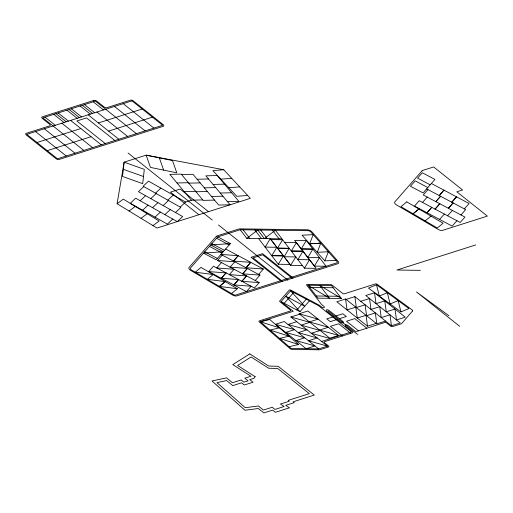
<?xml version="1.0" encoding="UTF-8"?>
<svg xmlns="http://www.w3.org/2000/svg" width="513" height="513" viewBox="0 0 513 513"><rect width="100%" height="100%" fill="white"/><g stroke="black" fill="none" stroke-linecap="round" stroke-linejoin="round"><path stroke-width="0.77" d="M117.092 203.712L124.14 162.166L146.16 155.15L223.751 169.745L250.35 198.339L157.004 228.061L117.092 203.712L123.306 199.14L159.171 221.026L152.964 225.598M317.252 252.351L320.753 243.168L309.634 243.758M335.938 260.303L324.825 260.893L328.326 251.716M265.138 247.131L270.261 238.686L290.037 264.419L278.303 264.259L258.526 238.526M289.249 248.356L277.507 248.196L282.631 239.751L304.427 268.184L316.162 268.344L296.386 242.617L284.651 242.457M278.303 264.259L283.426 255.814L271.685 255.654M296.386 242.617L291.262 251.062L303.003 251.223L297.848 259.623M282.631 239.751L270.896 239.59L290.672 265.317L295.796 256.872M306.332 240.52L294.597 240.36L314.373 266.093L326.108 266.253L306.332 240.52L301.208 248.965L312.949 249.132M307.787 257.532L312.911 249.087L301.176 248.92M304.427 268.184L309.551 259.738M314.373 266.093L319.49 257.648M284.253 303.318L293.667 292.468M230.375 243.592L216.159 259.815L203.546 253.121L223.264 251.703L210.651 245.009L230.375 243.592L217.762 236.897L190.361 268.158A2.264 1.09 23.8 0 0 191.432 269.966L233.191 294.513A2.264 1.09 23.8 0 0 235.711 295.039L336.836 262.836A2.264 1.09 23.8 0 0 336.97 261.463L310.807 231.953A2.264 1.09 23.8 0 0 308.024 230.69L240.174 229.76L246.785 238.365L282.003 238.853L275.385 230.241L264.394 238.609L257.776 230.004L246.785 238.365M238.564 279.521L233.825 284.927L251.178 286.216L246.439 291.621L208.733 271.601L213.472 266.196L254.454 287.998L259.193 282.586L217.499 260.489L222.238 255.083M221.488 262.566L216.749 267.978L234.101 269.261L229.292 274.635L246.644 275.923L241.905 281.336M238.179 255.66L233.441 261.072L250.793 262.361L246.054 267.767M233.505 261.104L238.25 255.698L220.898 254.41L259.944 275.103L255.205 280.515M233.89 284.959L238.628 279.553L221.276 278.264L226.015 272.858M221.347 278.303L226.086 272.89L208.733 271.601M250.729 262.323L245.99 267.735L263.342 269.024L258.603 274.429M259.944 275.103L242.591 273.814L247.337 268.408L230.048 267.151L234.851 261.777L217.499 260.489M242.662 273.852L247.401 268.44M246.58 275.891L241.841 281.297L259.193 282.586M299.656 314.206L290.884 316.996L327.467 346.115L318.701 348.911L291.166 348.487L260.341 321.76L293.212 311.295L281.066 301.625L290.544 290.807L318.599 305.703L351.508 331.898L321.58 341.427M296.803 309.98L306.28 299.162M281.066 301.625L299.983 311.673L309.467 300.855M427.983 189.566L423.244 194.972L464.938 217.07L460.199 222.475L419.217 200.679L414.478 206.085L452.184 226.105L456.923 220.699M422.494 202.455L427.233 197.05M439.186 195.556L443.925 190.143M439.25 195.588L443.989 190.182M435.793 201.635L440.532 196.229M435.858 201.673L440.596 196.261M427.021 212.748L431.76 207.335L427.085 212.78M435.037 209.118L439.776 203.712M435.107 209.157L439.846 203.744M456.474 196.806L451.735 202.218L456.538 196.845M448.336 208.297L453.075 202.891M448.407 208.329L453.146 202.924M439.57 219.41L444.373 214.036M447.586 215.781L452.389 210.407M464.342 208.913L469.087 203.501L431.382 183.481M460.95 214.992L465.689 209.586L426.636 188.893M143.794 186.591L138.427 191.663L182.634 216.544L177.267 221.61L135.656 198.185L130.296 203.257L167.379 224.13L172.74 219.057M140.184 200.737L145.551 195.671M155.503 193.183L160.864 188.117M150.79 198.621L156.151 193.548M142.659 210.215L148.02 205.142M152.547 207.694L157.908 202.629M167.866 200.147L173.227 195.075M163.153 205.578L168.514 200.506M155.016 217.172L160.377 212.1M164.91 214.652L170.271 209.586M180.23 207.105L185.591 202.032L191.387 200.185L202.782 199.916M175.51 212.536L180.871 207.464L143.146 186.225L148.507 181.16L185.591 202.032M225.213 281.599L219.391 286.401L237.365 288.742L231.543 293.545M219.455 286.44L225.278 281.637L207.303 279.296L213.19 274.532L195.216 272.191L201.038 267.388L237.365 288.742M413.048 213.78L418.871 208.977M413.112 213.818L418.935 209.015M425.136 220.885L431.023 216.12M129.052 211.01L135.259 206.438M141.004 218.301L147.218 213.729M376.51 284.766L368.475 288.12L400.929 311.904L408.964 308.55L376.51 284.766L379.293 296.046L387.328 292.692L390.111 303.978L398.146 300.624L400.929 311.904M37 142.511L80.836 128.551M98.374 122.966L142.21 109.006M47.234 150.655L91.07 136.695M108.602 131.11L152.444 117.15M475.724 244.925L396.921 270.024L420.397 270.345M290.884 316.996L309.884 322.35L301.118 325.139L320.112 330.494L311.346 333.283L330.346 338.638L299.117 313.783L307.883 310.987L338.58 335.419L329.808 338.208M385.564 321.048L376.798 323.844L345.57 298.989L336.804 301.779L367.494 326.21L376.266 323.414M346.108 299.412L354.874 296.623L391.457 325.742L400.23 322.946L365.788 295.533L374.554 292.743L405.244 317.169L396.478 319.965L395.016 309.031L386.244 311.821L384.782 300.887L376.016 303.677L374.554 292.743M275.494 324.287L294.494 329.641L285.722 332.43L304.722 337.778L295.956 340.574L314.95 345.922L306.184 348.718L275.494 324.287L284.26 321.497L318.701 348.911M296.777 321.689L288.011 324.479L307.011 329.833L298.239 332.623L317.239 337.971L308.473 340.767L327.467 346.115M360.767 301.311L369.533 298.521L370.995 309.454L379.767 306.659L381.23 317.598L389.995 314.802L391.457 325.742M333.674 316.681L326.794 318.874L330.276 321.645L337.156 319.452M335.97 315.95L342.857 313.757L346.339 316.527L339.452 318.72M289.127 346.711L298.585 344.499L269.8 319.541L260.341 321.76L279.393 327.858L269.934 330.077L288.992 336.175L279.527 338.394L298.585 344.499M223.751 169.745L212.889 170.617L236.794 196.306L247.657 195.44M220.859 179.178L231.722 178.312M228.824 187.745L239.693 186.879M320.792 243.213L309.679 243.803L313.18 234.627L302.061 235.217L324.825 260.893M317.207 252.306L328.365 251.761M181.583 174.555L192.978 174.292L218.692 205.059L230.087 204.79L205.88 175.824L217.275 175.555L238.846 201.372L227.451 201.635M197.12 179.242L208.515 178.979M177.004 182.981L188.399 182.711M188.778 183.16L200.173 182.891M213.068 184.43L224.463 184.161M204.315 187.848L215.704 187.585M184.199 191.58L195.594 191.317M195.966 191.766L207.361 191.496M220.263 193.035L231.658 192.766M211.503 196.453L222.899 196.184M214.556 200.102L203.161 200.371L181.211 174.106L169.816 174.375L191.387 200.185M265.106 247.086L276.879 247.298L271.723 255.698L283.458 255.859M277.475 248.151L289.21 248.311L284.093 256.756L295.828 256.917M291.23 251.017L302.965 251.178M307.755 257.488L319.528 257.693M297.809 259.578L309.583 259.783M290.672 265.317L302.407 265.484M308.018 285.247L331.494 285.568L341.414 298.476L317.938 298.156L308.018 285.247L329.673 298.316L319.753 285.408L341.414 298.476M316.264 295.982L339.741 296.302M309.653 287.376L333.161 287.742M299.117 313.783L318.118 319.131L309.345 321.92L328.346 327.275L319.58 330.064L338.58 335.419M123.332 169.309L143.505 176.517M430.208 184.821L417.569 178.152L422.308 172.746L434.921 179.441L423.097 192.933L410.458 186.264L415.197 180.858L427.81 187.553M211.824 243.669L224.463 250.338M204.713 251.78L217.352 258.449M216.563 238.263L229.176 244.957M225.637 249.004L263.342 269.024M209.458 246.375L222.065 253.069M448.92 315.719L416.466 291.935L459.686 326.332M123.216 103.658L153.906 128.083M114.444 106.447L145.141 130.879M136.368 133.669L95.45 101.099L42.842 117.849L83.766 150.418M93.257 101.792L103.485 109.936M96.912 112.033L127.602 136.458M366.808 328.217L354.759 318.624L346.493 321.253L358.549 330.847M84.491 104.588L94.719 112.732M82.298 105.287L92.526 113.431M80.105 105.986L90.333 114.123M88.146 114.822L118.836 139.254M293.083 277.963L262.547 253.666L251.075 257.314L281.605 281.618M208.496 211.664L180.108 189.073L170.47 192.138L198.858 214.735M292.166 278.258L262.701 254.807L253.063 257.879L282.522 281.323M114.886 140.511L86.498 117.913L76.86 120.985L105.248 143.582M327.967 310.859L357.58 334.431M128.09 153.034L212.286 220.051M218.467 224.97L287.883 280.22M71.339 108.775L81.567 116.919M350.745 333.335L338.689 323.741L330.43 326.371L342.479 335.964M69.146 109.474L79.374 117.618M66.953 110.173L77.181 118.311M70.608 120.408L101.298 144.839M58.187 112.963L68.415 121.106M55.994 113.662L66.222 121.805M53.801 114.361L64.035 122.504M61.842 123.197L92.532 147.629M45.035 117.15L55.263 125.294M44.304 128.782L75.001 153.214M35.538 131.578L66.228 156.003M290.544 290.807L304.728 306.261L285.805 296.219L299.983 311.673M260.681 230.042L267.356 238.648M243.079 229.798L249.754 238.404M272.422 230.202L279.034 238.808M254.814 229.959L261.431 238.564M159.331 157.844L163.621 170.111M376.798 323.844L375.336 312.904L366.571 315.7L365.109 304.767L356.336 307.556L354.874 296.623M367.494 326.21L366.032 315.271L357.266 318.066L355.804 307.127L347.038 309.923L345.57 298.989M217.634 237.044A2.264 1.09 23.8 0 1 218.006 236.82L239.93 229.837A2.264 1.09 23.8 0 1 240.494 229.766M124.14 162.166L122.517 176.453L142.691 183.654L144.313 169.373L124.14 162.166M255.115 376.689L254.159 378.216L249.773 379.614L253.044 382.217L244.271 385.006L241.54 382.833L232.774 385.622L226.611 380.563L216.986 382.634L245.272 407.7L258.353 405.982L263.464 410.054L272.236 407.258L274.968 409.432L284.112 406.52L280.464 404.045L289.236 401.249L288.165 400.397L309.326 393.657L277.719 368.507L268.594 368.212L251.094 356.971L237.615 365.448L255.115 376.689M412.587 310.942L401.551 323.645A1.507 0.725 23.8 0 1 401.301 323.799L392.528 326.595A1.507 0.725 23.8 0 1 390.54 326.031L386.789 323.049A1.507 0.725 23.8 0 0 384.801 322.485L356.708 331.43A1.507 0.725 23.8 0 1 354.72 330.872L348.109 325.608A1.885 0.911 23.8 0 0 345.621 324.909A1.885 0.911 23.8 0 0 345.813 326.339L352.425 331.603A1.507 0.725 23.8 0 1 352.578 332.751L324.485 341.696A1.507 0.725 23.8 0 0 324.639 342.838L328.391 345.826A1.507 0.725 23.8 0 1 328.544 346.968L319.772 349.763A1.507 0.725 23.8 0 1 319.394 349.808L291.859 349.385A1.507 0.725 23.8 0 1 290.178 348.718L259.354 321.991A1.507 0.725 23.8 0 1 259.27 320.907L290.307 311.025A1.507 0.725 23.8 0 0 290.153 309.878L280.149 301.92A1.507 0.725 23.8 0 1 279.745 300.926L289.223 290.108A1.507 0.725 23.8 0 1 291.044 290.243L319.092 305.132A1.507 0.725 23.8 0 1 319.516 305.408L321.459 306.96A1.885 0.911 23.8 0 0 323.947 307.659A1.885 0.911 23.8 0 0 323.754 306.229L321.811 304.677A1.507 0.725 23.8 0 1 321.497 304.369L306.787 285.228A1.507 0.725 23.8 0 1 307.325 284.343L330.802 284.664A1.507 0.725 23.8 0 1 332.411 285.273L342.415 293.237A1.507 0.725 23.8 0 0 344.403 293.795L375.439 283.913A1.507 0.725 23.8 0 1 377.35 284.414L412.106 309.89A1.507 0.725 23.8 0 1 412.587 310.942M216.313 236.346L189.047 267.459A3.771 1.815 23.8 0 0 190.823 270.473L232.581 295.02A3.771 1.815 23.8 0 0 236.782 295.892L337.907 263.688A3.771 1.815 23.8 0 0 338.138 261.406L311.975 231.889A3.771 1.815 23.8 0 0 307.332 229.792L239.802 228.862A3.771 1.815 23.8 0 0 238.859 228.984L216.935 235.967A3.771 1.815 23.8 0 0 216.313 236.346M422.052 170.829L394.786 201.942A3.771 1.815 23.8 0 0 396.568 204.95L438.326 229.497A3.771 1.815 23.8 0 0 442.527 230.375L487.35 216.101L456.82 191.798L462.559 189.97L433.639 166.956L422.68 170.451A3.771 1.815 23.8 0 0 422.052 170.829M406.783 201.872L400.961 206.675L437.288 228.029L443.11 223.226L406.783 201.872M249.805 353.899L232.793 364.602L250.947 376.253L244.804 378.216L248.068 380.813L243.893 382.147L241.161 379.966L232.453 382.743L226.515 377.863L212.004 380.986L245.022 410.253L258.308 408.508L263.849 412.914L272.615 410.124L275.346 412.298L289.415 407.816L285.773 405.341L294.206 402.654L293.135 401.801L314.296 395.061L278.193 366.32L268.671 366.013L249.805 353.899M93.917 100.388L42.233 116.849A2.264 1.09 23.8 0 0 42.457 118.567L49.479 124.152A2.264 1.09 23.8 0 1 49.71 125.871L26.157 133.367A2.264 1.09 23.8 0 0 26.387 135.086L56.007 158.664A2.264 1.09 23.8 0 0 58.995 159.505L163.288 126.294A2.264 1.09 23.8 0 0 163.057 124.576L133.438 100.997A2.264 1.09 23.8 0 0 130.449 100.157L106.903 107.659A2.264 1.09 23.8 0 1 103.921 106.813L96.899 101.228A2.264 1.09 23.8 0 0 93.917 100.388M131.982 100.862L26.772 134.368L57.462 158.799L162.672 125.294L131.982 100.862M172.496 160.537L146.16 155.15L150.456 167.418L176.786 172.798L172.496 160.537M342.755 321.35L329.109 310.493A1.885 0.911 23.8 0 0 326.627 309.788A1.885 0.911 23.8 0 0 326.819 311.224L340.459 322.074A1.885 0.911 23.8 0 0 342.94 322.78A1.885 0.911 23.8 0 0 342.755 321.35"/></g></svg>
